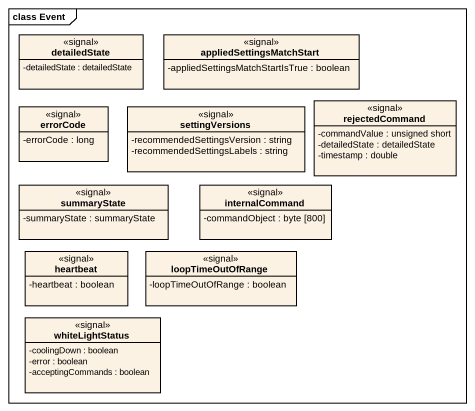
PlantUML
@startuml
mainframe class Event
hide circle
hide empty members
skinparam classAttributeIconSize 0
class detailedState <<signal>> {
  -detailedState : detailedState
}
class appliedSettingsMatchStart <<signal>> {
  -appliedSettingsMatchStartIsTrue : boolean
}
class rejectedCommand <<signal>> {
  -commandValue : unsigned short
  -detailedState : detailedState
  -timestamp : double
}
class errorCode <<signal>> {
  -errorCode : long
}
class settingVersions <<signal>> {
  -recommendedSettingsVersion : string
  -recommendedSettingsLabels : string
}
class summaryState <<signal>> {
  -summaryState : summaryState
}
class internalCommand <<signal>> {
  -commandObject : byte [800]
}
class heartbeat <<signal>> {
  -heartbeat : boolean
}
class loopTimeOutOfRange <<signal>> {
  -loopTimeOutOfRange : boolean
}
class whiteLightStatus <<signal>> {
  -coolingDown : boolean
  -error : boolean
  -acceptingCommands : boolean
}
@enduml
